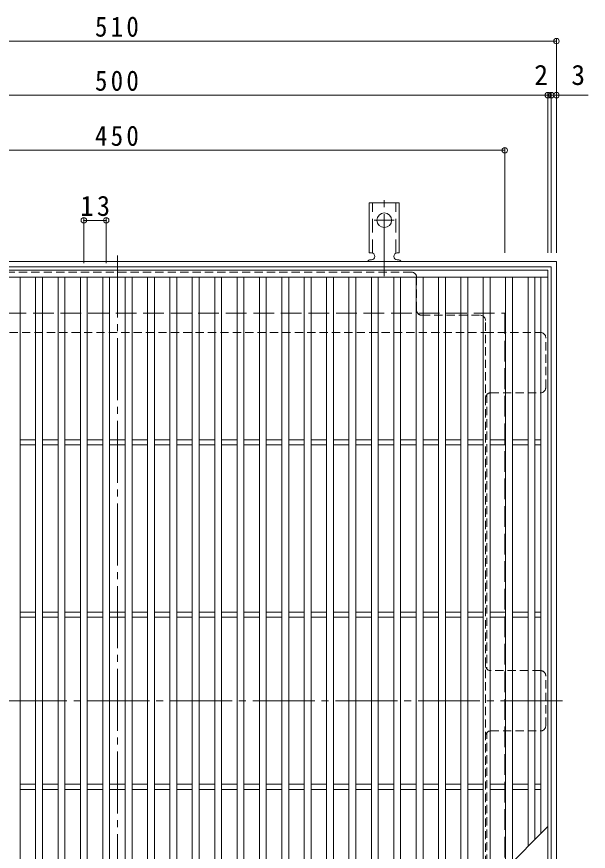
# Model space of a CAD drawing. Units: millimetres at full size, sheet at 1:4. Extents: x -887 to 1015, y -780 to 760.
# Drawn here: x -553.2 to -221.2, y 275.8 to 760.3 of the extents above; entities that cross this region are included whole.
import ezdxf
from ezdxf.enums import TextEntityAlignment as Align

# ---------------------------------------------------------------- set-up
doc = ezdxf.new("R2010")
doc.units = ezdxf.units.MM
doc.header["$LTSCALE"] = 4
doc.header["$PDMODE"] = 32
doc.header["$PDSIZE"] = 3.2
for name, pattern in [('CHAIN2', [12, 9, -1, 1, -1]), ('DASHED1', [1.8, 1.2, -0.6]), ('DASHED2', [3, 2, -1]), ('DASHED3', [4, 3, -1])]:
    doc.linetypes.add(name, pattern=pattern)
for name, color, linetype, lineweight in [('A-1_躯体', 2, 'Continuous', 9), ('A-2_仕上', 3, 'Continuous', 9), ('A-4_その他', 7, 'Continuous', 9), ('A-7_ハッチ', 2, 'Continuous', 9), ('A-A_ﾊｯﾁ-ﾜｸ', 3, 'Continuous', 9)]:
    doc.layers.add(name, color=color, linetype=linetype, lineweight=lineweight)
doc.styles.add('ＭＳ ゴシック', font='')
doc.styles.get('ＭＳ ゴシック').set_extended_font_data('MS Gothic')

msp = doc.modelspace()

# ---------------------------------------------------------------- linework, layer by layer
at = {"layer": 'A-1_躯体'}
for p, q in [((-239.713, 618.162), (-239.713, 108.162)), ((-242.713, 615.162), (-242.713, 111.162))]:
    msp.add_line(p, q, dxfattribs=at)
at = {"layer": 'A-1_躯体', "linetype": 'DASHED3'}
msp.add_line((-269.713, 588.162), (-269.713, 138.162), dxfattribs=at)
at = {"layer": 'A-1_躯体'}
for points in [[(-749.713, 108.162), (-749.713, 618.162), (-239.713, 618.162)], [(-746.713, 111.162), (-746.713, 615.162), (-242.713, 615.162)]]:
    msp.add_lwpolyline(points, dxfattribs=at)
at = {"layer": 'A-1_躯体', "linetype": 'DASHED3'}
msp.add_lwpolyline([(-719.713, 138.162), (-719.713, 588.162), (-269.713, 588.162)], dxfattribs=at)
at = {"layer": 'A-2_仕上'}
for p, q in [((-744.713, 613.162), (-244.712, 613.162)), ((-244.712, 613.162), (-244.712, 113.162)), ((-744.713, 609.162), (-244.712, 609.162)), ((-551.213, 117.162), (-551.213, 609.162)), ((-542.213, 117.162), (-542.213, 609.162)), ((-538.213, 117.162), (-538.213, 609.162)), ((-529.213, 117.162), (-529.213, 609.162)), ((-525.213, 117.162), (-525.213, 609.162)), ((-516.213, 117.162), (-516.213, 609.162)), ((-512.213, 117.162), (-512.213, 609.162)), ((-503.213, 117.162), (-503.213, 609.162)), ((-499.213, 117.162), (-499.213, 609.162)), ((-490.213, 117.162), (-490.213, 609.162)), ((-486.213, 117.162), (-486.213, 609.162)), ((-477.213, 117.162), (-477.213, 609.162)), ((-473.213, 117.162), (-473.213, 609.162)), ((-464.213, 117.162), (-464.213, 609.162)), ((-460.213, 117.162), (-460.213, 609.162)), ((-451.213, 117.162), (-451.213, 609.162)), ((-447.213, 117.162), (-447.213, 609.162)), ((-438.213, 117.162), (-438.213, 609.162)), ((-434.213, 117.162), (-434.213, 609.162)), ((-425.213, 117.162), (-425.213, 609.162)), ((-421.213, 117.162), (-421.213, 609.162)), ((-412.213, 609.162), (-412.213, 122.662)), ((-408.213, 609.162), (-408.213, 126.662)), ((-399.213, 609.162), (-399.213, 135.662)), ((-395.213, 609.162), (-395.213, 139.662)), ((-386.213, 609.162), (-386.213, 148.662)), ((-382.213, 609.162), (-382.213, 152.662)), ((-373.213, 609.162), (-373.213, 161.662)), ((-369.213, 609.162), (-369.213, 165.662)), ((-360.213, 609.162), (-360.213, 174.662)), ((-356.213, 609.162), (-356.213, 178.662)), ((-347.213, 609.162), (-347.213, 187.662)), ((-343.213, 609.162), (-343.213, 191.662)), ((-334.213, 609.162), (-334.213, 200.662)), ((-330.213, 609.162), (-330.213, 204.662)), ((-321.213, 609.162), (-321.213, 213.662)), ((-317.213, 609.162), (-317.213, 217.662)), ((-308.213, 609.162), (-308.213, 226.662)), ((-304.213, 609.162), (-304.213, 230.662)), ((-295.213, 609.162), (-295.213, 239.662)), ((-291.213, 609.162), (-291.213, 243.662)), ((-282.213, 609.162), (-282.213, 252.662)), ((-278.213, 609.162), (-278.213, 256.662)), ((-269.213, 609.162), (-269.213, 265.662)), ((-265.213, 609.162), (-265.213, 269.662)), ((-256.213, 609.162), (-256.213, 278.662)), ((-252.213, 609.162), (-252.213, 282.662)), ((-248.713, 609.162), (-248.713, 286.162)), ((-551.213, 514.662), (-542.213, 514.662)), ((-538.213, 514.662), (-529.213, 514.662)), ((-525.213, 514.662), (-516.213, 514.662)), ((-512.213, 514.662), (-503.213, 514.662)), ((-499.213, 514.662), (-490.213, 514.662)), ((-486.213, 514.662), (-477.213, 514.662)), ((-473.213, 514.662), (-464.213, 514.662)), ((-460.213, 514.662), (-451.213, 514.662)), ((-447.213, 514.662), (-438.213, 514.662)), ((-434.213, 514.662), (-425.213, 514.662)), ((-421.213, 514.662), (-412.213, 514.662)), ((-408.213, 514.662), (-399.213, 514.662)), ((-395.213, 514.662), (-386.213, 514.662)), ((-382.213, 514.662), (-373.213, 514.662)), ((-369.213, 514.662), (-360.213, 514.662)), ((-356.213, 514.662), (-347.213, 514.662)), ((-343.213, 514.662), (-334.213, 514.662)), ((-330.213, 514.662), (-321.213, 514.662)), ((-317.213, 514.662), (-308.213, 514.662)), ((-304.213, 514.662), (-295.213, 514.662)), ((-291.213, 514.662), (-282.213, 514.662)), ((-278.213, 514.662), (-269.213, 514.662)), ((-265.213, 514.662), (-256.213, 514.662)), ((-252.213, 514.662), (-248.713, 514.662)), ((-551.213, 511.662), (-542.213, 511.662)), ((-538.213, 511.662), (-529.213, 511.662)), ((-525.213, 511.662), (-516.213, 511.662)), ((-512.213, 511.662), (-503.213, 511.662)), ((-499.213, 511.662), (-490.213, 511.662)), ((-486.213, 511.662), (-477.213, 511.662)), ((-473.213, 511.662), (-464.213, 511.662)), ((-460.213, 511.662), (-451.213, 511.662)), ((-447.213, 511.662), (-438.213, 511.662)), ((-434.213, 511.662), (-425.213, 511.662)), ((-421.213, 511.662), (-412.213, 511.662)), ((-408.213, 511.662), (-399.213, 511.662)), ((-395.213, 511.662), (-386.213, 511.662)), ((-382.213, 511.662), (-373.213, 511.662)), ((-369.213, 511.662), (-360.213, 511.662)), ((-356.213, 511.662), (-347.213, 511.662)), ((-343.213, 511.662), (-334.213, 511.662)), ((-330.213, 511.662), (-321.213, 511.662)), ((-317.213, 511.662), (-308.213, 511.662)), ((-304.213, 511.662), (-295.213, 511.662)), ((-291.213, 511.662), (-282.213, 511.662)), ((-278.213, 511.662), (-269.213, 511.662)), ((-265.213, 511.662), (-256.213, 511.662)), ((-252.213, 511.662), (-248.713, 511.662)), ((-551.213, 414.662), (-542.213, 414.662)), ((-538.213, 414.662), (-529.213, 414.662)), ((-525.213, 414.662), (-516.213, 414.662)), ((-512.213, 414.662), (-503.213, 414.662)), ((-499.213, 414.662), (-490.213, 414.662)), ((-486.213, 414.662), (-477.213, 414.662)), ((-473.213, 414.662), (-464.213, 414.662)), ((-460.213, 414.662), (-451.213, 414.662)), ((-447.213, 414.662), (-438.213, 414.662)), ((-434.213, 414.662), (-425.213, 414.662)), ((-421.213, 414.662), (-412.213, 414.662)), ((-408.213, 414.662), (-399.213, 414.662)), ((-395.213, 414.662), (-386.213, 414.662)), ((-382.213, 414.662), (-373.213, 414.662)), ((-369.213, 414.662), (-360.213, 414.662)), ((-356.213, 414.662), (-347.213, 414.662)), ((-343.213, 414.662), (-334.213, 414.662)), ((-330.213, 414.662), (-321.213, 414.662)), ((-317.213, 414.662), (-308.213, 414.662)), ((-304.213, 414.662), (-295.213, 414.662)), ((-291.213, 414.662), (-282.213, 414.662)), ((-278.213, 414.662), (-269.213, 414.662)), ((-265.213, 414.662), (-256.213, 414.662)), ((-252.213, 414.662), (-248.713, 414.662)), ((-551.213, 411.662), (-542.213, 411.662)), ((-538.213, 411.662), (-529.213, 411.662)), ((-525.213, 411.662), (-516.213, 411.662)), ((-512.213, 411.662), (-503.213, 411.662)), ((-499.213, 411.662), (-490.213, 411.662)), ((-486.213, 411.662), (-477.213, 411.662)), ((-473.213, 411.662), (-464.213, 411.662)), ((-460.213, 411.662), (-451.213, 411.662)), ((-447.213, 411.662), (-438.213, 411.662)), ((-434.213, 411.662), (-425.213, 411.662)), ((-421.213, 411.662), (-412.213, 411.662)), ((-408.213, 411.662), (-399.213, 411.662)), ((-395.213, 411.662), (-386.213, 411.662)), ((-382.213, 411.662), (-373.213, 411.662)), ((-369.213, 411.662), (-360.213, 411.662)), ((-356.213, 411.662), (-347.213, 411.662)), ((-343.213, 411.662), (-334.213, 411.662)), ((-330.213, 411.662), (-321.213, 411.662)), ((-317.213, 411.662), (-308.213, 411.662)), ((-304.213, 411.662), (-295.213, 411.662)), ((-291.213, 411.662), (-282.213, 411.662)), ((-278.213, 411.662), (-269.213, 411.662)), ((-265.213, 411.662), (-256.213, 411.662)), ((-252.213, 411.662), (-248.713, 411.662)), ((-551.213, 314.662), (-542.213, 314.662)), ((-551.213, 311.662), (-542.213, 311.662)), ((-538.213, 314.662), (-529.213, 314.662)), ((-538.213, 311.662), (-529.213, 311.662)), ((-525.213, 314.662), (-516.213, 314.662)), ((-525.213, 311.662), (-516.213, 311.662)), ((-512.213, 314.662), (-503.213, 314.662)), ((-512.213, 311.662), (-503.213, 311.662)), ((-499.213, 314.662), (-490.213, 314.662)), ((-499.213, 311.662), (-490.213, 311.662)), ((-486.213, 314.662), (-477.213, 314.662)), ((-486.213, 311.662), (-477.213, 311.662)), ((-473.213, 314.662), (-464.213, 314.662)), ((-473.213, 311.662), (-464.213, 311.662)), ((-460.213, 314.662), (-451.213, 314.662)), ((-460.213, 311.662), (-451.213, 311.662)), ((-447.213, 314.662), (-438.213, 314.662)), ((-447.213, 311.662), (-438.213, 311.662)), ((-434.213, 314.662), (-425.213, 314.662)), ((-434.213, 311.662), (-425.213, 311.662)), ((-421.213, 314.662), (-412.213, 314.662)), ((-421.213, 311.662), (-412.213, 311.662)), ((-408.213, 314.662), (-399.213, 314.662)), ((-408.213, 311.662), (-399.213, 311.662)), ((-395.213, 314.662), (-386.213, 314.662)), ((-395.213, 311.662), (-386.213, 311.662)), ((-382.213, 314.662), (-373.213, 314.662)), ((-382.213, 311.662), (-373.213, 311.662)), ((-369.213, 314.662), (-360.213, 314.662)), ((-369.213, 311.662), (-360.213, 311.662)), ((-356.213, 314.662), (-347.213, 314.662)), ((-356.213, 311.662), (-347.213, 311.662)), ((-343.213, 314.662), (-334.213, 314.662)), ((-343.213, 311.662), (-334.213, 311.662)), ((-330.213, 314.662), (-321.213, 314.662)), ((-330.213, 311.662), (-321.213, 311.662)), ((-317.213, 314.662), (-308.213, 314.662)), ((-317.213, 311.662), (-308.213, 311.662)), ((-304.213, 314.662), (-295.213, 314.662)), ((-304.213, 311.662), (-295.213, 311.662)), ((-291.213, 314.662), (-282.213, 314.662)), ((-291.213, 311.662), (-282.213, 311.662)), ((-278.213, 314.662), (-269.213, 314.662)), ((-278.213, 311.662), (-269.213, 311.662)), ((-265.213, 314.662), (-256.213, 314.662)), ((-265.213, 311.662), (-256.213, 311.662)), ((-252.213, 314.662), (-248.713, 314.662)), ((-252.213, 311.662), (-248.713, 311.662)), ((-244.713, 290.162), (-421.713, 113.162))]:
    msp.add_line(p, q, dxfattribs=at)
at = {"layer": 'A-4_その他'}
for p, q in [((-239.713, 747.325), (-239.713, 623.162)), ((-749.713, 746.125), (-239.713, 746.125)), ((-744.713, 714.737), (-244.713, 714.737)), ((-244.713, 715.937), (-244.713, 623.162)), ((-244.713, 714.737), (-242.713, 714.737)), ((-242.713, 715.937), (-242.713, 623.162)), ((-242.713, 714.737), (-221.196, 714.737)), ((-269.713, 683.941), (-269.713, 623.162)), ((-719.713, 682.741), (-269.713, 682.741)), ((-514.213, 643.268), (-514.213, 617.162)), ((-501.213, 642.068), (-514.213, 642.068)), ((-501.213, 643.268), (-501.213, 617.162))]:
    msp.add_line(p, q, dxfattribs=at)
for p in [(-239.713, 746.125), (-244.713, 714.737), (-242.713, 714.737), (-239.713, 714.737), (-269.713, 682.741), (-514.213, 642.068), (-501.213, 642.068)]:
    msp.add_point(p, dxfattribs=at)
at = {"layer": 'A-7_ハッチ', "linetype": 'CHAIN2'}
for p, q in [((-494.713, 621.759), (-494.713, 104.565)), ((-236.116, 363.162), (-753.31, 363.162))]:
    msp.add_line(p, q, dxfattribs=at)
at = {"layer": 'A-7_ハッチ', "linetype": 'DASHED1'}
for p, q in [((-323.914, 611.966), (-665.512, 611.966)), ((-320.914, 589.966), (-320.914, 608.966)), ((-317.914, 586.966), (-283.913, 586.966)), ((-280.913, 253.962), (-280.913, 583.966)), ((-708.513, 576.966), (-280.913, 576.966)), ((-280.913, 576.966), (-248.909, 576.966)), ((-245.909, 544.965), (-245.909, 573.966)), ((-280.113, 541.009), (-280.113, 381.623)), ((-277.913, 541.965), (-248.909, 541.965)), ((-248.909, 380.663), (-277.913, 380.663)), ((-245.909, 348.662), (-245.909, 377.663)), ((-280.113, 254.762), (-280.113, 344.701)), ((-277.913, 345.662), (-248.909, 345.662))]:
    msp.add_line(p, q, dxfattribs=at)
for centre, start, end in [((-323.914, 608.966), 0, 90), ((-317.914, 589.966), 180, 270), ((-283.913, 583.966), 0, 90), ((-248.909, 573.966), 0, 90), ((-248.909, 544.965), 270, 0), ((-277.913, 538.965), 90, 180), ((-277.913, 383.663), 180, 270), ((-248.909, 377.663), 0, 90), ((-277.913, 342.662), 90, 180), ((-248.909, 348.662), 270, 0)]:
    msp.add_arc(centre, 3, start, end, dxfattribs=at)
at = {"layer": 'A-A_ﾊｯﾁ-ﾜｸ', "color": 7, "linetype": 'CHAIN2'}
for p, q in [((-339.713, 609.694), (-339.713, 657.095)), ((-345.489, 642.162), (-333.937, 642.162))]:
    msp.add_line(p, q, dxfattribs=at)
at = {"layer": 'A-A_ﾊｯﾁ-ﾜｸ'}
for p, q in [((-348.463, 623.162), (-348.463, 652.162)), ((-330.963, 652.162), (-348.463, 652.162)), ((-330.963, 623.162), (-330.963, 652.162)), ((-348.463, 623.162), (-347.213, 623.162)), ((-330.963, 623.162), (-332.213, 623.162)), ((-347.713, 619.162), (-347.213, 619.162)), ((-332.218, 619.162), (-331.704, 619.162))]:
    msp.add_line(p, q, dxfattribs=at)
at = {"layer": 'A-A_ﾊｯﾁ-ﾜｸ', "linetype": 'DASHED2'}
for p, q in [((-346.463, 623.016), (-346.463, 652.162)), ((-332.963, 623.016), (-332.963, 652.162))]:
    msp.add_line(p, q, dxfattribs=at)
at = {"layer": 'A-A_ﾊｯﾁ-ﾜｸ'}
msp.add_circle((-339.713, 642.162), 4.25, dxfattribs=at)
for centre, start, end in [((-347.213, 621.162), 270, 90), ((-332.213, 621.162), 90, 269.86671), ((-347.713, 617.162), 90.27597, 150.00049), ((-331.713, 617.162), 29.99928, 89.75838)]:
    msp.add_arc(centre, 2, start, end, dxfattribs=at)

# ---------------------------------------------------------------- texts
at = {"layer": 'A-4_その他', "color": 2, "style": 'ＭＳ ゴシック'}
for s, p in [('2', (-252.576, 717.137)), ('3', (-231.057, 717.137))]:
    msp.add_text(s, height=11.73, dxfattribs=at).set_placement(p, align=Align.BOTTOM_LEFT)
at = {"layer": 'A-4_その他', "color": 2, "char_height": 11.73, "attachment_point": 7, "style": 'ＭＳ ゴシック'}
for s, insert in [('\\T1.27;\\W0.9;510', (-507.713, 748.525)), ('\\T1.27;\\W0.9;500', (-507.713, 717.137)), ('\\T1.27;\\W0.9;450', (-507.713, 685.141)), ('\\T1.27;\\W0.95;13', (-516.213, 644.468))]:
    msp.add_mtext(s, dxfattribs=dict(at, insert=insert))

doc.saveas('drawing.dxf')
